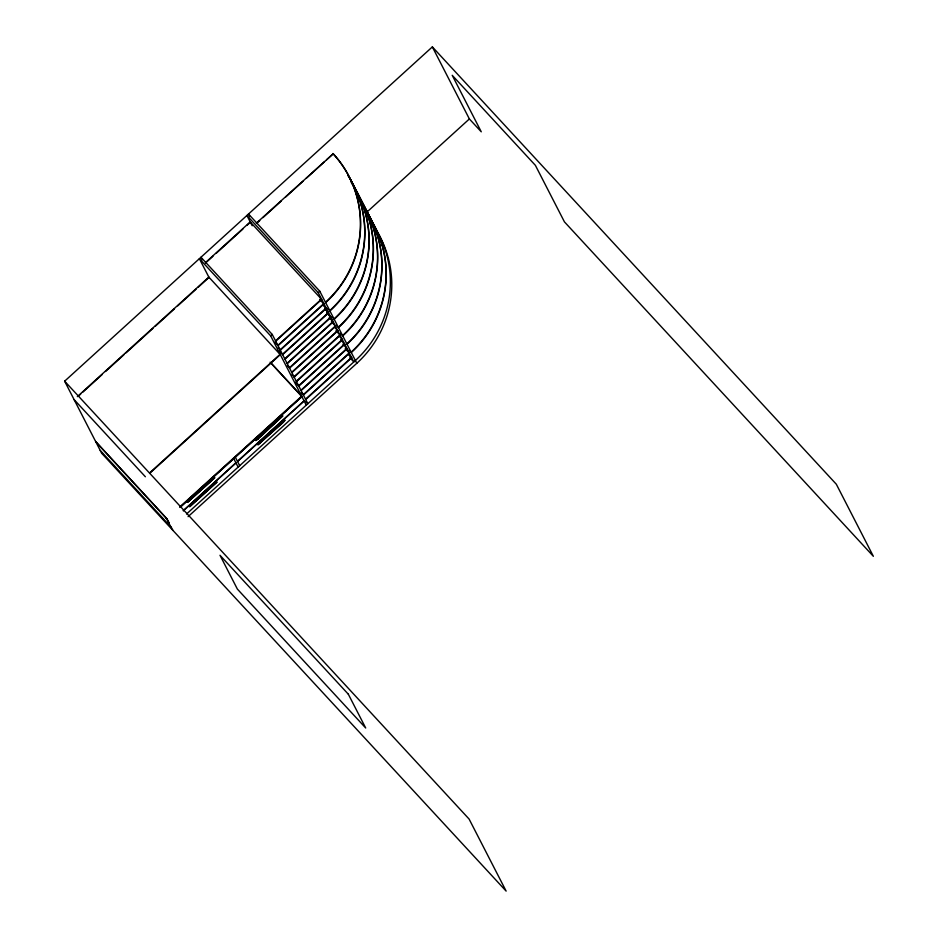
<?xml version="1.0" encoding="UTF-8"?>
<svg xmlns="http://www.w3.org/2000/svg" width="938" height="938" viewBox="0 0 938 938"><rect width="100%" height="100%" fill="white"/><g stroke="black" fill="none" stroke-linecap="round" stroke-linejoin="round"><path stroke-width="1.41" d="M283.323 422.358L285.082 420.154L257.891 444.87L283.323 422.358L281.892 420.81M64.64 381.18L469.094 819.05L506.133 891.1L101.667 453.242L64.64 381.18L432.348 46.9L836.333 484.243L873.36 556.304L564.43 221.86L535.375 165.323L452.21 75.286L481.264 131.812L469.375 118.95L432.348 46.9M205.328 262.722L250.223 221.907L321.687 299.421L275.713 341.198M205.492 263.05L212.973 256.25M216.186 253.33L242.907 229.036M247.186 225.155L250.387 222.236M256.344 223.162L333.154 153.832A106.604 104.95 -27.2 0 1 325.65 302.634M257.598 222.517L259.756 220.559M262.992 217.604L281.341 200.931M285.656 197.003L302.927 181.304M306.175 178.361L324.525 161.676M326.682 159.718L332.075 154.805M77.326 396.645L208.834 277.097L280.298 354.611L149.869 473.174M78.569 396L80.727 394.042M82.884 392.084L102.289 374.438M105.525 371.495L123.851 354.845M126.009 352.887L152.953 328.382M155.11 326.424L174.515 308.79M177.739 305.847L196.065 289.185M198.223 287.227L208.998 277.425M366.629 212.351L469.375 118.95M306.269 405.157L270.672 335.874L272.243 334.444L200.955 257.258L202.268 259.826M349.851 357.648L353.814 361.939L318.205 292.656L319.788 291.226L248.488 214.04L249.813 216.608M275.549 340.869L321.511 299.081M278.023 345.688L323.985 303.9L320.034 299.621M280.333 350.179L326.295 308.391M149.693 472.846L280.122 354.271M282.643 354.67L328.605 312.882L324.642 308.602M284.777 358.832L330.739 317.044L326.776 312.753M284.953 359.16L330.915 317.372M287.087 363.311L333.049 321.535L330.082 318.31M287.251 363.651L333.225 321.863M289.561 368.142L335.523 326.354M291.695 372.292L337.657 330.504M291.87 372.632L337.832 330.844L334.69 327.292M294.18 377.111L340.142 335.335M296.314 381.274L342.276 339.486L339.31 336.273M296.478 381.602L342.452 339.826M344.586 343.976L298.624 385.764L295.646 382.552M298.788 386.093L344.75 344.305L340.623 339.685M300.922 390.255L346.896 348.467L342.933 344.176M301.098 390.583L347.06 348.795M179.85 506.907L301.661 396.176L270.965 362.947M181.104 506.262L301.825 396.504M303.408 395.074L349.37 353.286M180.061 507.446L233.761 458.635M235.332 457.205L301.919 396.668M257.856 439.172L282.854 415.827L255.793 440.59L257.856 439.172L256.426 437.624M305.542 399.236L351.504 357.448L348.537 354.236M183.273 510.635L235.895 462.797M237.466 461.355L304.053 400.831M183.356 510.8L235.977 462.962M237.549 461.531L304.135 400.995M305.718 399.565L351.68 357.777M186.568 513.977L355.385 360.497A106.604 104.95 -27.2 0 0 373.078 224.639M188.092 516.65L356.815 363.276A106.604 104.95 -27.2 0 0 374.497 227.418M318.205 292.656L246.917 215.47L252.193 225.741M319.858 299.281L323.821 303.572L277.859 345.36L274.881 342.147M327.772 308.473L329.754 310.619A106.604 104.95 -27.2 0 0 349.651 178.243M323.153 304.85L326.131 308.063L280.157 349.851L278.187 347.705M323.329 305.178L325.31 307.324M325.463 309.341L328.429 312.553L282.467 354.341L279.501 351.117M332.04 316.786L334.022 318.932A106.604 104.95 -27.2 0 0 352.465 184.223M326.952 313.081L329.918 316.305M336.32 325.099L338.301 327.245A106.604 104.95 -27.2 0 0 355.209 190.25M329.261 317.572L332.228 320.796M331.395 321.734L335.358 326.025L289.396 367.802L287.415 365.668M340.588 333.412L342.569 335.558A106.604 104.95 -27.2 0 0 361.751 202.01M336.003 330.715L339.966 334.995L294.004 376.783L292.023 374.637M349.135 350.05L351.117 352.184A106.604 104.95 -27.2 0 0 370.287 218.636M345.243 348.666L349.194 352.958L303.232 394.746L301.25 392.6M348.702 354.564L350.683 356.71M270.672 335.874L199.372 258.689L209.268 277.941M270.144 362.209L300.84 395.437M305.87 401.581L307.852 403.715L272.243 334.444M258.654 441.95L260.072 443.486M74.09 399.588L145.378 476.762M95.629 441.481L167.093 518.995M95.793 441.821L167.175 519.16L169.309 523.322L165.745 517.624M100.237 450.463L171.537 527.648M319.788 291.226L356.815 363.276M235.25 457.041L239.694 465.682M233.668 458.471L238.111 467.112M172.955 530.416L167.972 521.95L170.106 526.101M332.978 153.492A106.604 104.95 -27.2 0 1 325.486 302.306M347.611 175.089A106.604 104.95 -27.2 0 1 329.918 310.959M351.117 182.265A106.604 104.95 -27.2 0 1 334.198 319.272M356.159 191.715A106.604 104.95 -27.2 0 1 338.466 327.585M361.916 202.35A106.604 104.95 -27.2 0 1 342.745 335.898M358.879 197.766A106.604 104.95 -27.2 0 1 360.426 200.04M358.703 197.437A106.604 104.95 -27.2 0 1 360.251 199.7M365.457 209.502A106.604 104.95 -27.2 0 1 347.013 344.211M364.53 208.013A106.604 104.95 -27.2 0 1 346.849 343.871M368.2 215.529A106.604 104.95 -27.2 0 1 351.293 352.524M187.53 502.334L214.696 477.794L187.53 502.334M189.746 506.661L216.924 482.109L189.746 506.661M348.326 694.202L219.996 555.273L237.373 589.087L365.703 728.005L348.326 694.202"/></g></svg>
